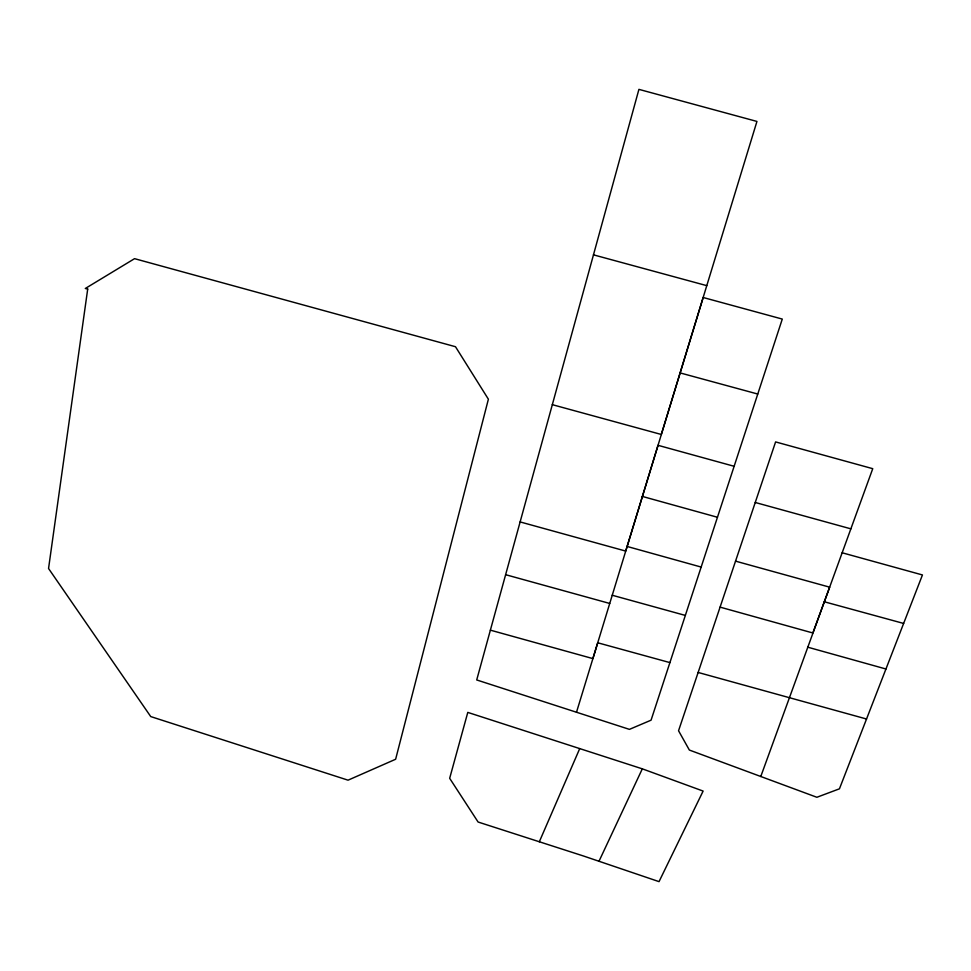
<?xml version="1.0" encoding="UTF-8"?>
<svg xmlns="http://www.w3.org/2000/svg" width="971" height="971" viewBox="0 0 971 971"><rect width="100%" height="100%" fill="white"/><g stroke="black" fill="none" stroke-linecap="round" stroke-linejoin="round"><path stroke-width="1.46" d="M520.128 521.925L490.379 630.155L592.893 658.605L703.174 297.502L782.286 319.071L734.137 466.286L658.022 445.313L625.712 551.079L520.128 521.925L638.918 89.368L756.943 121.436L661.312 434.474L552.305 404.664M490.379 630.155L476.712 679.955L629.426 729.367L651.068 720.179L734.137 466.286M576.495 712.253L597.723 642.778L669.893 662.598M760.779 776.509L872.747 468.677L775.598 441.914L678.547 730.75L689.361 750.049L816.878 797.276L839.442 788.816L922.45 574.953L842.173 552.778M539.33 841.76L579.723 748.592M599.034 861.192L642.317 768.838L703.125 791.074L659.03 881.632L583.413 855.973L478.096 822.024L449.67 778.305L467.791 712.398L642.317 768.838M593.463 254.839L706.767 285.644M680.113 372.913L757.744 394.032M824.367 601.789L903.637 623.443M755.244 502.48L850.887 528.843M642.341 496.424L717.448 517.264M735.533 561.141L829.683 587.176L812.861 632.983L720.081 607.13M612.228 595.247L685.332 615.42M505.612 574.686L609.727 603.452M698.125 672.454L866.545 719.013M627.108 546.455L701.159 567.064M807.629 647.147L885.965 669.007M87.706 289.03L48.55 568.508L150.736 716.574L348.043 780.174L395.634 759.249L488.389 399.202L455.484 346.72L134.556 258.662L85.314 288.484L87.706 289.03"/></g></svg>
